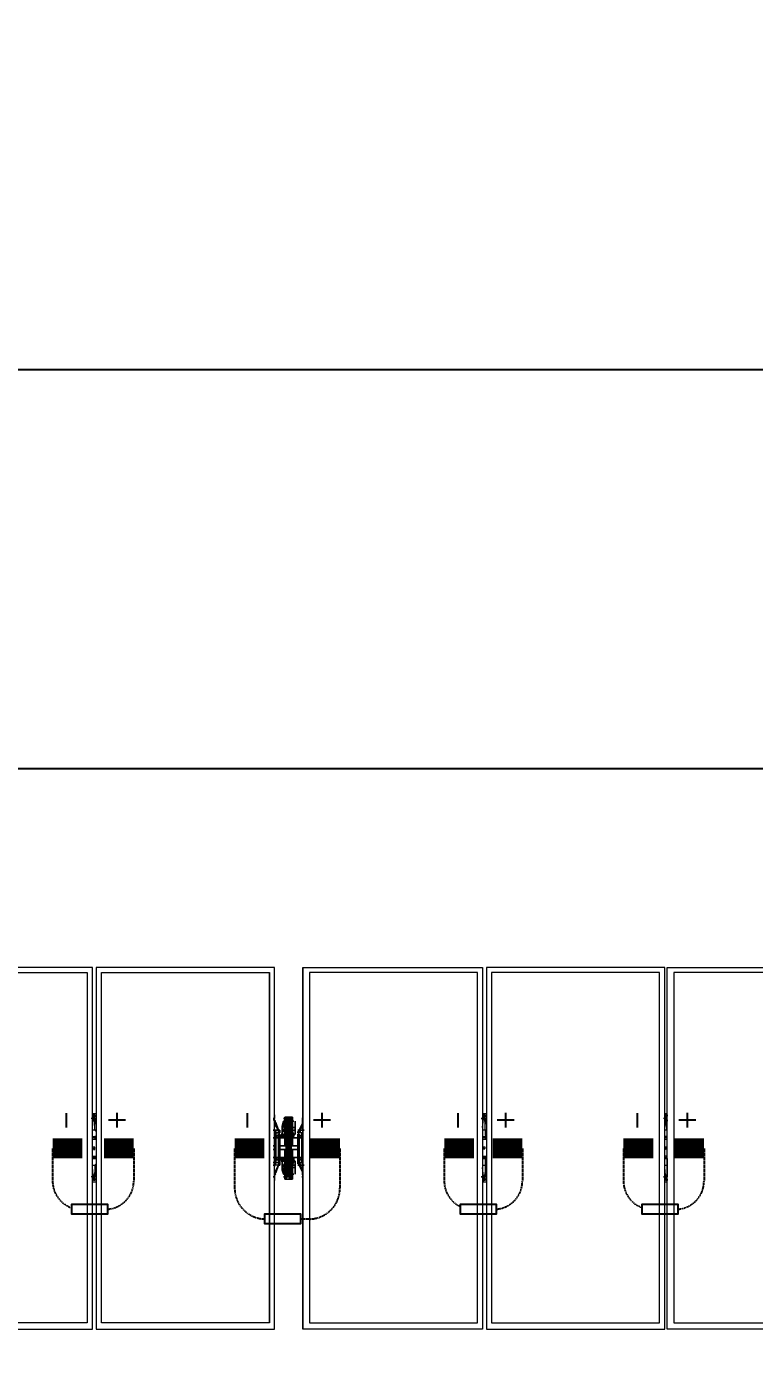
# Model space of a CAD drawing. Header units: feet. Extents: x -327 to 55127, y -2634 to 4121.
# Drawn here: x 1829.6 to 2011.9, y 2532 to 2864 of the extents above; entities that cross this region are included whole.
import ezdxf
from ezdxf.enums import TextEntityAlignment as Align

# ---------------------------------------------------------------- set-up
doc = ezdxf.new("R2018")
doc.units = ezdxf.units.FT
doc.header["$MEASUREMENT"] = 0
doc.linetypes.add('HIDDEN', pattern=[0.375, 0.25, -0.125])
for name, color, linetype in [('E-HARN-COMP', 8, 'Continuous'), ('E-TRNK-CABL-NEG', 6, 'HIDDEN'), ('E-TRUNK-CABLE-POS', 6, 'HIDDEN'), ('G-ANNO-TEXT', 1, 'Continuous'), ('Polarity-Text', 7, 'Continuous')]:
    doc.layers.add(name, color=color, linetype=linetype)
doc.styles.add('NEI-A', font='arial.ttf')
doc.styles.get("Standard").update_dxf_attribs({"font": 'arial.ttf'})

# ---------------------------------------------------------------- blocks, each defined once
blk = doc.blocks.new('A$Cc93f9aa1')
at = {"lineweight": 5}
for points in [[(3.6032, 0.4666), (3.6032, 0), (3.3715, 0), (3.3715, 0.4666)], [(3.8365, 0.4666), (3.6065, 0.4666), (3.6065, 0), (3.8365, 0)], [(4.0732, 0), (3.8415, 0), (3.8415, 0.4666), (4.0732, 0.4666)], [(4.1098, 0), (4.3398, 0), (4.3398, 0.4666), (4.1098, 0.4666)], [(4.5748, 0.4666), (4.3448, 0.4666), (4.3448, 0), (4.5748, 0)], [(3.5949, 0.4583), (3.3799, 0.4583), (3.3799, 0.0067), (3.5949, 0.0067)], [(3.8298, 0.0067), (3.8298, 0.4583), (3.6132, 0.4583), (3.6132, 0.0067)], [(4.0648, 0.0067), (4.0648, 0.4583), (3.8482, 0.4583), (3.8482, 0.0067)], [(4.1165, 0.4583), (4.3332, 0.4583), (4.3332, 0.0067), (4.1165, 0.0067)], [(4.3515, 0.4583), (4.5681, 0.4583), (4.5681, 0.0067), (4.3515, 0.0067)], [(4.0732, 0.2667), (4.0732, 0.27), (4.0732, 0.275), (4.0732, 0.27)], [(4.1098, 0.27), (4.1098, 0.2683), (4.1082, 0.2667), (4.1098, 0.2683), (4.1098, 0.27), (4.1098, 0.275)], [(4.0748, 0.2517), (4.0748, 0.25), (4.0732, 0.25), (4.0732, 0.2517), (4.0748, 0.2517), (4.0732, 0.2533), (4.0732, 0.255), (4.0765, 0.255), (4.0782, 0.255), (4.0732, 0.265), (4.0782, 0.255), (4.0765, 0.255), (4.0765, 0.2533), (4.0782, 0.2533), (4.0782, 0.2517)], [(4.0832, 0.2667), (4.0832, 0.2583), (4.0832, 0.2567), (4.0832, 0.255), (4.0865, 0.255), (4.0832, 0.255), (4.0832, 0.2567), (4.0832, 0.2583), (4.0865, 0.2583), (4.0865, 0.2667), (4.0865, 0.2583), (4.0865, 0.255), (4.0848, 0.25), (4.0832, 0.25), (4.0832, 0.2567), (4.0832, 0.25), (4.0848, 0.25), (4.0865, 0.255), (4.0865, 0.2583), (4.0832, 0.2583)], [(4.0832, 0.2667), (4.0832, 0.25)], [(4.0832, 0.2517), (4.0832, 0.25), (4.0832, 0.26), (4.0832, 0.25)], [(4.0865, 0.2667), (4.0848, 0.2667)], [(4.0948, 0.2683), (4.0965, 0.2683), (4.0948, 0.2683), (4.0932, 0.2683), (4.0932, 0.27), (4.0948, 0.27), (4.0965, 0.27), (4.0948, 0.27), (4.0948, 0.2683), (4.0932, 0.2683), (4.0915, 0.2683), (4.0898, 0.2683), (4.0898, 0.27), (4.0882, 0.27), (4.0865, 0.27), (4.0882, 0.27), (4.0898, 0.27), (4.0898, 0.2683), (4.0915, 0.2683), (4.0915, 0.2667), (4.0915, 0.2467), (4.0898, 0.2467), (4.0898, 0.2183), (4.0882, 0.2183), (4.0882, 0.2467), (4.0882, 0.2183), (4.0898, 0.2183), (4.0898, 0.2467), (4.0915, 0.2467), (4.0915, 0.2667), (4.0898, 0.2667), (4.0915, 0.2667), (4.0915, 0.2683), (4.0898, 0.2683), (4.0882, 0.2683), (4.0882, 0.27), (4.0865, 0.27), (4.0865, 0.2733), (4.0865, 0.2717), (4.0882, 0.27), (4.0865, 0.27), (4.0882, 0.27), (4.0898, 0.27), (4.0915, 0.27), (4.0898, 0.27), (4.0882, 0.27), (4.0865, 0.2717), (4.0882, 0.2717), (4.0865, 0.2717), (4.0882, 0.2717), (4.0898, 0.2717), (4.0915, 0.2717), (4.0898, 0.2717), (4.0882, 0.2717), (4.0865, 0.2717), (4.0865, 0.2733), (4.0865, 0.27), (4.0882, 0.27), (4.0882, 0.2683), (4.0898, 0.2683), (4.0915, 0.2683), (4.0932, 0.2683), (4.0948, 0.2683), (4.0948, 0.27), (4.0932, 0.27), (4.0948, 0.2717), (4.0965, 0.2717), (4.0948, 0.2717), (4.0948, 0.2733), (4.0965, 0.2733), (4.0948, 0.2733), (4.0948, 0.2717), (4.0932, 0.27), (4.0948, 0.27), (4.0932, 0.27), (4.0915, 0.27), (4.0898, 0.27), (4.0915, 0.27), (4.0932, 0.27), (4.0948, 0.27), (4.0965, 0.27), (4.0965, 0.2733), (4.0948, 0.2733), (4.0898, 0.2733), (4.0865, 0.2733), (4.0882, 0.2733), (4.0865, 0.2733), (4.0898, 0.2733), (4.0948, 0.2733), (4.0965, 0.2733), (4.0965, 0.27), (4.0982, 0.27), (4.0965, 0.27), (4.0948, 0.27), (4.0932, 0.27), (4.0948, 0.27), (4.0965, 0.27), (4.0965, 0.2617), (4.0948, 0.2617), (4.0965, 0.2617), (4.0965, 0.2383), (4.0948, 0.2383), (4.0965, 0.2383), (4.0965, 0.2367), (4.0948, 0.235), (4.0965, 0.235), (4.0948, 0.235), (4.1032, 0.235), (4.1048, 0.235), (4.1032, 0.235), (4.1032, 0.23), (4.1032, 0.235), (4.0948, 0.235), (4.0965, 0.235), (4.0948, 0.235), (4.0965, 0.2367), (4.0965, 0.2383), (4.0965, 0.2617), (4.0965, 0.27), (4.0948, 0.27), (4.0965, 0.27), (4.0948, 0.27), (4.0932, 0.27), (4.0932, 0.2683)], [(4.0865, 0.2383), (4.0882, 0.2383), (4.0865, 0.2383), (4.0865, 0.2617), (4.0865, 0.27), (4.0865, 0.2617)], [(4.0898, 0.2683), (4.0898, 0.2467), (4.0882, 0.2467), (4.0882, 0.2683)], [(4.0898, 0.2683), (4.0898, 0.2467), (4.0882, 0.2467), (4.0882, 0.2683)], [(4.0898, 0.2617), (4.0882, 0.2617)], [(4.0898, 0.2617), (4.0882, 0.2617)], [(4.0932, 0.2183), (4.0932, 0.2467), (4.0948, 0.2467), (4.0948, 0.2683), (4.0932, 0.2683), (4.0932, 0.2467), (4.0915, 0.2467), (4.0915, 0.2183), (4.0932, 0.2183), (4.0932, 0.1967), (4.0915, 0.1967), (4.0898, 0.1967), (4.0915, 0.1967), (4.0932, 0.1967), (4.0948, 0.1967), (4.0932, 0.1967), (4.0948, 0.1967), (4.0932, 0.1967), (4.0932, 0.2183), (4.0915, 0.2183), (4.0915, 0.2467), (4.0932, 0.2467), (4.0932, 0.2683), (4.0948, 0.2683), (4.0948, 0.2467), (4.0932, 0.2467), (4.0932, 0.2183), (4.0948, 0.2183), (4.0948, 0.2467), (4.0948, 0.2183)], [(4.0948, 0.2667), (4.0932, 0.2667)], [(4.0965, 0.2717), (4.0948, 0.2717)], [(4.0965, 0.2617), (4.0948, 0.2617)], [(4.0965, 0.255), (4.0965, 0.2583), (4.0982, 0.2583), (4.0982, 0.2667), (4.0965, 0.2667), (4.0982, 0.2667), (4.0982, 0.2583), (4.0965, 0.2583), (4.0965, 0.2667), (4.0965, 0.2583), (4.0965, 0.255), (4.0982, 0.255), (4.0982, 0.2567), (4.0998, 0.2517), (4.0982, 0.2567), (4.0982, 0.255)], [(4.0998, 0.25), (4.0998, 0.2617), (4.0982, 0.2667), (4.0998, 0.2617), (4.0998, 0.25), (4.0998, 0.2517)], [(4.0998, 0.25), (4.0998, 0.26), (4.0998, 0.25), (4.0982, 0.2483), (4.0998, 0.25), (4.1015, 0.25)], [(4.0998, 0.2567), (4.0998, 0.2583)], [(4.1048, 0.2533), (4.1048, 0.255), (4.1082, 0.265), (4.1048, 0.255), (4.1098, 0.255), (4.1082, 0.2533), (4.1082, 0.2517), (4.1048, 0.2517), (4.1048, 0.2533), (4.1048, 0.255), (4.1098, 0.255), (4.1082, 0.2533), (4.1082, 0.2517), (4.1048, 0.2517)], [(4.0732, 0.2517), (4.0732, 0.25), (4.0748, 0.25), (4.0748, 0.2517), (4.0782, 0.2517), (4.0782, 0.2533), (4.0765, 0.2533), (4.0765, 0.255), (4.0732, 0.255), (4.0732, 0.2533), (4.0748, 0.2517)], [(4.0748, 0.215), (4.0748, 0.2133), (4.0748, 0.215), (4.0732, 0.215), (4.0732, 0.25), (4.0732, 0.215)], [(4.0748, 0.245), (4.0732, 0.245), (4.0748, 0.245), (4.0765, 0.245), (4.0782, 0.2467), (4.0782, 0.2483), (4.0765, 0.2483), (4.0748, 0.2483), (4.0748, 0.2467)], [(4.0765, 0.2483), (4.0748, 0.2467), (4.0765, 0.245), (4.0782, 0.2467)], [(4.0748, 0.2467), (4.0748, 0.2483), (4.0765, 0.2483), (4.0782, 0.2483), (4.0782, 0.2467), (4.0765, 0.245), (4.0748, 0.245)], [(4.0765, 0.2483), (4.0748, 0.2467), (4.0765, 0.245), (4.0782, 0.2467)], [(4.0765, 0.245), (4.0748, 0.245), (4.0748, 0.2467), (4.0748, 0.2483), (4.0765, 0.2483), (4.0782, 0.2483), (4.0782, 0.2467), (4.0782, 0.245), (4.0765, 0.245), (4.0782, 0.245), (4.0782, 0.2467), (4.0765, 0.2467), (4.0782, 0.2467), (4.0765, 0.2467), (4.0782, 0.2467), (4.0765, 0.2467), (4.0782, 0.2467), (4.0765, 0.2467), (4.0782, 0.2467), (4.0765, 0.2467), (4.0782, 0.2467), (4.0765, 0.2467), (4.0782, 0.2467), (4.0765, 0.2467), (4.0782, 0.2467), (4.0765, 0.2467), (4.0782, 0.2467), (4.0782, 0.2483), (4.0765, 0.2483), (4.0748, 0.2483), (4.0748, 0.2467), (4.0748, 0.245)], [(4.0782, 0.2517), (4.0798, 0.2517), (4.0798, 0.2533), (4.0782, 0.2533), (4.0782, 0.255), (4.0798, 0.255), (4.0782, 0.255), (4.0782, 0.2533), (4.0765, 0.2533), (4.0782, 0.2533), (4.0782, 0.255), (4.0782, 0.2533), (4.0798, 0.2533), (4.0798, 0.2517), (4.0782, 0.2517), (4.0798, 0.2517), (4.0798, 0.215), (4.0782, 0.215), (4.0798, 0.215), (4.0798, 0.2517)], [(4.0782, 0.2467), (4.0765, 0.2467)], [(4.0798, 0.245), (4.0865, 0.245)], [(4.0848, 0.25), (4.0832, 0.25), (4.0848, 0.2483), (4.0832, 0.25), (4.0848, 0.2483)], [(4.0848, 0.2483), (4.0848, 0.2467), (4.0865, 0.2467), (4.0848, 0.2467), (4.0848, 0.2483), (4.0865, 0.2483), (4.0848, 0.2483), (4.0865, 0.2483)], [(4.0965, 0.255), (4.0965, 0.25), (4.0965, 0.2483), (4.0982, 0.25), (4.0965, 0.2483), (4.0965, 0.25), (4.0982, 0.25), (4.0998, 0.2517), (4.0982, 0.25), (4.0965, 0.25)], [(4.0998, 0.25), (4.0982, 0.2483), (4.0965, 0.2483), (4.1032, 0.2483), (4.0965, 0.2483), (4.0982, 0.2483), (4.0998, 0.2483), (4.0982, 0.2483)], [(4.0965, 0.2483), (4.0982, 0.2483)], [(4.1032, 0.2467), (4.0982, 0.2467), (4.0965, 0.245), (4.1032, 0.245), (4.0965, 0.245), (4.0982, 0.2467)], [(4.1048, 0.255), (4.1032, 0.255), (4.1048, 0.255), (4.1048, 0.2533), (4.1048, 0.255), (4.1032, 0.255)], [(4.1048, 0.215), (4.1032, 0.215), (4.1032, 0.2517), (4.1048, 0.2517), (4.1032, 0.2517), (4.1032, 0.255), (4.1032, 0.2517), (4.1048, 0.2517), (4.1032, 0.2517), (4.1032, 0.215)], [(4.1065, 0.2483), (4.1048, 0.2467), (4.1065, 0.245), (4.1082, 0.2467)], [(4.1048, 0.2467), (4.1048, 0.2483), (4.1065, 0.2483), (4.1082, 0.2483), (4.1082, 0.2467), (4.1065, 0.245), (4.1048, 0.245), (4.1048, 0.2467), (4.1048, 0.2483), (4.1048, 0.2467), (4.1048, 0.245), (4.1065, 0.245), (4.1082, 0.2467), (4.1082, 0.2483), (4.1065, 0.2483), (4.1048, 0.2483)], [(4.1065, 0.2483), (4.1048, 0.2467), (4.1065, 0.245), (4.1082, 0.2467)], [(4.1115, 0.2517), (4.1098, 0.2517), (4.1098, 0.25), (4.1098, 0.2517), (4.1082, 0.2517), (4.1098, 0.2517)], [(4.1082, 0.25), (4.1082, 0.2517), (4.1082, 0.25), (4.1098, 0.25), (4.1098, 0.215), (4.1082, 0.215), (4.1098, 0.215), (4.1098, 0.25)], [(4.1115, 0.245), (4.1098, 0.245)], [(3.6049, 0.235), (3.6049, 0.2333), (3.6032, 0.2333), (3.6032, 0.2317), (3.6049, 0.2317), (3.6065, 0.2317), (3.6065, 0.2333)], [(3.8398, 0.235), (3.8382, 0.2333), (3.8382, 0.2317), (3.8415, 0.2317), (3.8415, 0.2333), (3.8398, 0.2333)], [(4.0748, 0.235), (4.0732, 0.235)], [(4.0748, 0.235), (4.0732, 0.235)], [(4.0748, 0.23), (4.0732, 0.23)], [(4.0748, 0.23), (4.0732, 0.23)], [(4.0798, 0.235), (4.0882, 0.235), (4.0865, 0.235), (4.0882, 0.235), (4.0798, 0.235), (4.0798, 0.23)], [(4.0882, 0.23), (4.0798, 0.23), (4.0882, 0.23), (4.0865, 0.23), (4.0882, 0.23), (4.0865, 0.23)], [(4.0865, 0.2383), (4.0865, 0.2367), (4.0865, 0.235), (4.0882, 0.235), (4.0865, 0.235), (4.0865, 0.2383), (4.0865, 0.2367), (4.0882, 0.2367), (4.0865, 0.2367), (4.0865, 0.235), (4.0882, 0.235), (4.0865, 0.235)], [(4.0865, 0.23), (4.0882, 0.23), (4.0865, 0.23), (4.0865, 0.2267), (4.0865, 0.23), (4.0865, 0.2267)], [(4.0865, 0.2267), (4.0865, 0.2033), (4.0865, 0.195), (4.0865, 0.2033), (4.0865, 0.2267), (4.0882, 0.2267)], [(4.0965, 0.2367), (4.0965, 0.235), (4.0982, 0.235), (4.0965, 0.235), (4.0965, 0.2367), (4.0948, 0.2367), (4.0965, 0.2367), (4.0965, 0.2383), (4.0965, 0.2367), (4.0948, 0.2367)], [(4.1048, 0.23), (4.1032, 0.23), (4.0948, 0.23), (4.0965, 0.23), (4.0948, 0.23), (4.0965, 0.23), (4.0965, 0.2267), (4.0965, 0.2283), (4.0948, 0.23), (4.1032, 0.23)], [(4.0965, 0.2267), (4.0965, 0.23), (4.0948, 0.23), (4.0965, 0.2283)], [(4.0965, 0.23), (4.0948, 0.23)], [(4.0965, 0.2267), (4.0948, 0.2267), (4.0965, 0.2267), (4.0965, 0.2033), (4.0948, 0.2033), (4.0965, 0.2033)], [(4.0982, 0.23), (4.0965, 0.23)], [(4.1115, 0.235), (4.1098, 0.235)], [(4.1115, 0.235), (4.1098, 0.235)], [(4.1115, 0.23), (4.1098, 0.23)], [(4.1115, 0.23), (4.1098, 0.23)], [(4.3432, 0.235), (4.3415, 0.235), (4.3415, 0.2317), (4.3448, 0.2317), (4.3448, 0.2333), (4.3432, 0.2333)], [(4.0748, 0.2167), (4.0765, 0.2167), (4.0782, 0.2183), (4.0782, 0.22), (4.0765, 0.22), (4.0748, 0.22), (4.0732, 0.22), (4.0748, 0.22), (4.0748, 0.2183), (4.0748, 0.22), (4.0748, 0.2183), (4.0748, 0.2167), (4.0765, 0.2167)], [(4.0732, 0.215), (4.0732, 0.2133)], [(4.0765, 0.2117), (4.0765, 0.21), (4.0782, 0.21), (4.0732, 0.2), (4.0782, 0.21), (4.0765, 0.21), (4.0732, 0.21), (4.0732, 0.2117), (4.0748, 0.2133), (4.0782, 0.2133), (4.0765, 0.2117), (4.0765, 0.21), (4.0732, 0.21), (4.0732, 0.2117), (4.0748, 0.2133), (4.0782, 0.2133)], [(4.0765, 0.22), (4.0748, 0.2183), (4.0765, 0.2167), (4.0782, 0.2183)], [(4.0765, 0.22), (4.0748, 0.2183), (4.0765, 0.2167), (4.0782, 0.2183)], [(4.0765, 0.22), (4.0748, 0.22), (4.0765, 0.22), (4.0782, 0.22), (4.0782, 0.2183), (4.0782, 0.2167), (4.0765, 0.2167), (4.0782, 0.2167), (4.0782, 0.2183), (4.0765, 0.2183), (4.0782, 0.2183), (4.0765, 0.2183), (4.0782, 0.2183), (4.0765, 0.2183), (4.0782, 0.2183), (4.0765, 0.2183), (4.0782, 0.2183), (4.0765, 0.2183), (4.0782, 0.2183), (4.0765, 0.2183), (4.0782, 0.2183), (4.0765, 0.2183), (4.0782, 0.2183), (4.0765, 0.2183), (4.0782, 0.2183), (4.0782, 0.22), (4.0765, 0.22), (4.0748, 0.22), (4.0748, 0.2183), (4.0748, 0.2167), (4.0748, 0.2183), (4.0748, 0.2167), (4.0765, 0.2167), (4.0782, 0.2183), (4.0782, 0.22)], [(4.0782, 0.2183), (4.0765, 0.2183)], [(4.0798, 0.21), (4.0782, 0.21), (4.0782, 0.2117), (4.0765, 0.2117), (4.0782, 0.2117), (4.0782, 0.21)], [(4.0782, 0.2133), (4.0798, 0.2133), (4.0798, 0.2117), (4.0782, 0.2117), (4.0782, 0.21), (4.0782, 0.2117), (4.0798, 0.2117), (4.0798, 0.2133)], [(4.0865, 0.22), (4.0798, 0.22)], [(4.0832, 0.2133), (4.0832, 0.2083), (4.0832, 0.2133), (4.0832, 0.215), (4.0848, 0.215), (4.0848, 0.2167), (4.0832, 0.215), (4.0832, 0.2133), (4.0832, 0.215), (4.0848, 0.215), (4.0865, 0.2117), (4.0848, 0.21), (4.0832, 0.21), (4.0832, 0.2083), (4.0832, 0.2067), (4.0832, 0.2083), (4.0832, 0.21), (4.0848, 0.21), (4.0865, 0.2117), (4.0848, 0.215), (4.0848, 0.2167), (4.0832, 0.215), (4.0848, 0.2167), (4.0832, 0.215), (4.0832, 0.205), (4.0832, 0.215)], [(4.0865, 0.2167), (4.0848, 0.2167), (4.0832, 0.215), (4.0832, 0.205), (4.0832, 0.215), (4.0848, 0.2167), (4.0865, 0.2167), (4.0848, 0.2167), (4.0865, 0.2167), (4.0848, 0.2167), (4.0865, 0.2167), (4.0848, 0.2167)], [(4.0832, 0.1983), (4.0832, 0.205), (4.0832, 0.1983), (4.0832, 0.2067), (4.0865, 0.2067), (4.0865, 0.1983), (4.0848, 0.1983), (4.0865, 0.1983), (4.0865, 0.2067), (4.0832, 0.2067)], [(4.0865, 0.2183), (4.0848, 0.2183), (4.0848, 0.2167), (4.0848, 0.2183)], [(4.0865, 0.21), (4.0865, 0.2067)], [(4.0932, 0.195), (4.0932, 0.1967), (4.0948, 0.1967), (4.0948, 0.2183), (4.0948, 0.1967), (4.0932, 0.1967), (4.0932, 0.195), (4.0948, 0.195)], [(4.0982, 0.2183), (4.1032, 0.2183), (4.0982, 0.2183), (4.0965, 0.22), (4.1032, 0.22), (4.0965, 0.22)], [(4.0965, 0.215), (4.0965, 0.2167), (4.1032, 0.2167), (4.0965, 0.2167)], [(4.0965, 0.2167), (4.0982, 0.215), (4.0965, 0.2167), (4.0982, 0.2167)], [(4.0998, 0.2167), (4.0982, 0.2167), (4.0998, 0.215), (4.0982, 0.2167), (4.0965, 0.2167), (4.0982, 0.2167)], [(4.0982, 0.1983), (4.0965, 0.1983), (4.0982, 0.1983), (4.0998, 0.205), (4.0998, 0.215), (4.0998, 0.2133), (4.0998, 0.215), (4.0998, 0.205)], [(4.0982, 0.2083), (4.0998, 0.2133), (4.0998, 0.215), (4.0965, 0.215), (4.0965, 0.2117), (4.0965, 0.21), (4.0982, 0.21)], [(4.0982, 0.2083), (4.0998, 0.2133), (4.0998, 0.215), (4.0965, 0.215), (4.0965, 0.2117), (4.0965, 0.21), (4.0982, 0.21)], [(4.0965, 0.2067), (4.0965, 0.21)], [(4.0982, 0.1983), (4.0965, 0.1983), (4.0965, 0.2067), (4.0982, 0.2067)], [(4.0982, 0.1983), (4.0965, 0.1983), (4.0965, 0.2067), (4.0982, 0.2067)], [(4.0982, 0.2167), (4.0998, 0.215)], [(4.0998, 0.215), (4.0998, 0.205), (4.0998, 0.215), (4.1015, 0.215)], [(4.0998, 0.2067), (4.0998, 0.2083)], [(4.1048, 0.2133), (4.1032, 0.2133), (4.1032, 0.21), (4.1048, 0.21), (4.1048, 0.2117), (4.1048, 0.2133), (4.1048, 0.2117), (4.1048, 0.21), (4.1032, 0.21), (4.1032, 0.2133), (4.1048, 0.2133), (4.1082, 0.2133), (4.1082, 0.215), (4.1082, 0.2133)], [(4.1032, 0.21), (4.1048, 0.21), (4.1048, 0.2117), (4.1048, 0.21)], [(4.1048, 0.22), (4.1048, 0.2183), (4.1048, 0.2167), (4.1065, 0.2167), (4.1082, 0.2183), (4.1082, 0.22), (4.1065, 0.22)], [(4.1065, 0.22), (4.1048, 0.2183), (4.1065, 0.2167), (4.1082, 0.2183)], [(4.1048, 0.22), (4.1048, 0.2183), (4.1048, 0.2167), (4.1048, 0.2183), (4.1048, 0.22), (4.1065, 0.22)], [(4.1065, 0.22), (4.1048, 0.2183), (4.1065, 0.2167), (4.1082, 0.2183)], [(4.1048, 0.21), (4.1098, 0.21), (4.1082, 0.2117), (4.1082, 0.2133), (4.1098, 0.2133), (4.1098, 0.215), (4.1098, 0.2133), (4.1082, 0.2133), (4.1082, 0.2117), (4.1098, 0.21), (4.1048, 0.21), (4.1082, 0.2)], [(4.1082, 0.22), (4.1082, 0.2183), (4.1082, 0.22), (4.1065, 0.22)], [(4.1082, 0.2183), (4.1065, 0.2183)], [(4.1082, 0.2183), (4.1065, 0.2183)], [(4.1115, 0.22), (4.1098, 0.22)], [(4.0732, 0.1967), (4.0732, 0.1983)], [(4.0732, 0.19), (4.0732, 0.195)], [(4.0882, 0.1983), (4.0865, 0.1983)], [(4.0932, 0.1933), (4.0882, 0.1933), (4.0865, 0.1933), (4.0882, 0.1933), (4.0865, 0.1933), (4.0865, 0.195), (4.0882, 0.195), (4.0882, 0.1967), (4.0882, 0.195), (4.0865, 0.195), (4.0865, 0.1933), (4.0882, 0.1933)], [(4.0898, 0.2033), (4.0882, 0.2033)], [(4.0898, 0.2033), (4.0882, 0.2033)], [(4.0915, 0.1983), (4.0915, 0.1967), (4.0898, 0.1967), (4.0915, 0.1967)], [(4.0948, 0.195), (4.0948, 0.1967), (4.0948, 0.195), (4.0965, 0.195), (4.0965, 0.1933), (4.0948, 0.1933), (4.0965, 0.1933), (4.0948, 0.1933), (4.0948, 0.195), (4.0965, 0.195), (4.0965, 0.2033), (4.0965, 0.195), (4.0982, 0.195), (4.0965, 0.195), (4.0965, 0.1933), (4.0948, 0.1933), (4.0932, 0.195), (4.0915, 0.195), (4.0932, 0.195), (4.0948, 0.195), (4.0932, 0.195)], [(4.0948, 0.1983), (4.0932, 0.1983)], [(4.0965, 0.195), (4.0948, 0.195), (4.0948, 0.1933), (4.0965, 0.1933), (4.0948, 0.1933), (4.0932, 0.195), (4.0948, 0.195), (4.0932, 0.195), (4.0948, 0.195), (4.0948, 0.1967)], [(4.0965, 0.2033), (4.0948, 0.2033)], [(4.1082, 0.1983), (4.1098, 0.1983), (4.1098, 0.1967), (4.1098, 0.1983)], [(4.1098, 0.19), (4.1098, 0.195)]]:
    blk.add_lwpolyline(points, close=True, dxfattribs=at)
for points in [[(4.0732, 0), (4.0732, 0.4666)], [(4.1098, 0.4666), (4.1098, 0)], [(4.0648, 0.0067), (4.0648, 0.4583)], [(4.1165, 0.4583), (4.1165, 0.0067)], [(3.6065, 0.2767), (3.6032, 0.2767)], [(3.6049, 0.27), (3.6049, 0.2733), (3.6049, 0.275), (3.6049, 0.2733), (3.6049, 0.2717), (3.6032, 0.2717), (3.6032, 0.2683)], [(3.8415, 0.2767), (3.8365, 0.2767)], [(3.8415, 0.275), (3.8398, 0.275), (3.8398, 0.2733), (3.8382, 0.2733), (3.8382, 0.27), (3.8382, 0.2683)], [(3.8398, 0.27), (3.8398, 0.2733), (3.8398, 0.275)], [(4.3448, 0.2767), (4.3398, 0.2767)], [(4.3432, 0.27), (4.3432, 0.2733), (4.3432, 0.275), (4.3432, 0.2733), (4.3415, 0.2733), (4.3415, 0.2717), (4.3415, 0.27), (4.3415, 0.2683)], [(3.6049, 0.255), (3.6032, 0.255), (3.6032, 0.2633), (3.6049, 0.2733)], [(3.8365, 0.255), (3.8382, 0.255), (3.8382, 0.2633), (3.8398, 0.2733)], [(4.0732, 0.2667), (4.0732, 0.2667)], [(4.0732, 0.2667), (4.0732, 0.2667)], [(4.0832, 0.26), (4.0832, 0.26)], [(4.0832, 0.26), (4.0832, 0.26)], [(4.0882, 0.27), (4.0898, 0.27), (4.0882, 0.27)], [(4.0882, 0.27), (4.0898, 0.27), (4.0882, 0.27)], [(4.0948, 0.27), (4.0948, 0.27)], [(4.0948, 0.27), (4.0948, 0.27)], [(4.0982, 0.26), (4.0982, 0.26)], [(4.0982, 0.26), (4.0982, 0.26)], [(4.1098, 0.2667), (4.1098, 0.2667)], [(4.1098, 0.2667), (4.1098, 0.2667)], [(4.3398, 0.255), (4.3415, 0.255), (4.3415, 0.2633), (4.3432, 0.2733)], [(3.6049, 0.2467), (3.6032, 0.2467), (3.6032, 0.255)], [(3.6065, 0.2467), (3.6032, 0.2467)], [(3.6065, 0.245), (3.6032, 0.245), (3.6049, 0.245)], [(3.6032, 0.245), (3.6032, 0.2433), (3.6065, 0.2433)], [(3.8398, 0.2467), (3.8382, 0.2467), (3.8365, 0.2467), (3.8382, 0.2483), (3.8382, 0.255)], [(3.8415, 0.2467), (3.8365, 0.2467)], [(3.8415, 0.245), (3.8382, 0.245), (3.8365, 0.245)], [(3.8415, 0.2433), (3.8382, 0.2433), (3.8365, 0.2433)], [(3.8382, 0.2433), (3.8382, 0.245)], [(4.0748, 0.2483), (4.0748, 0.2483)], [(4.0748, 0.2483), (4.0748, 0.2483)], [(4.0748, 0.2467), (4.0748, 0.2467)], [(4.0748, 0.2467), (4.0748, 0.2467)], [(4.0748, 0.245), (4.0748, 0.245)], [(4.0748, 0.245), (4.0748, 0.245)], [(4.0765, 0.2483), (4.0765, 0.2483)], [(4.0765, 0.2483), (4.0765, 0.2483)], [(4.0765, 0.245), (4.0782, 0.245)], [(4.0765, 0.245), (4.0765, 0.245)], [(4.0765, 0.245), (4.0782, 0.245)], [(4.0765, 0.245), (4.0765, 0.245)], [(4.0782, 0.2517), (4.0782, 0.2517)], [(4.0782, 0.2517), (4.0782, 0.2517)], [(4.0782, 0.2483), (4.0782, 0.2483)], [(4.0782, 0.2483), (4.0782, 0.2483)], [(4.0782, 0.2467), (4.0782, 0.2467)], [(4.0782, 0.2467), (4.0782, 0.2467)], [(4.0782, 0.245), (4.0782, 0.245)], [(4.0782, 0.245), (4.0782, 0.245)], [(4.0798, 0.2517), (4.0798, 0.2517)], [(4.0798, 0.2517), (4.0798, 0.2517)], [(4.0832, 0.25), (4.0848, 0.2483)], [(4.0832, 0.25), (4.0848, 0.2483)], [(4.0832, 0.25), (4.0848, 0.2483)], [(4.0832, 0.25), (4.0848, 0.25)], [(4.0848, 0.2483), (4.0848, 0.25)], [(4.0865, 0.2483), (4.0848, 0.2483)], [(4.0865, 0.2483), (4.0848, 0.2483)], [(4.0848, 0.2483), (4.0865, 0.2483)], [(4.0848, 0.2483), (4.0865, 0.2483)], [(4.1032, 0.2517), (4.1032, 0.2517)], [(4.1032, 0.2517), (4.1032, 0.2517)], [(4.1048, 0.2483), (4.1065, 0.2483), (4.1082, 0.2483), (4.1082, 0.2467), (4.1082, 0.245), (4.1065, 0.245), (4.1048, 0.245), (4.1048, 0.2467), (4.1048, 0.245)], [(4.1048, 0.2483), (4.1048, 0.2483)], [(4.1048, 0.245), (4.1065, 0.245), (4.1082, 0.245), (4.1082, 0.2467), (4.1065, 0.2467), (4.1082, 0.2467), (4.1065, 0.2467), (4.1082, 0.2467), (4.1065, 0.2467), (4.1082, 0.2467), (4.1065, 0.2467), (4.1082, 0.2467), (4.1065, 0.2467), (4.1082, 0.2467), (4.1065, 0.2467), (4.1082, 0.2467), (4.1065, 0.2467), (4.1082, 0.2467), (4.1065, 0.2467), (4.1082, 0.2467), (4.1065, 0.2467), (4.1082, 0.2467), (4.1098, 0.2467), (4.1082, 0.2467), (4.1082, 0.2483), (4.1065, 0.2483), (4.1048, 0.2483)], [(4.1048, 0.2483), (4.1048, 0.2483)], [(4.1048, 0.2467), (4.1048, 0.2467)], [(4.1048, 0.2467), (4.1048, 0.2467)], [(4.1048, 0.245), (4.1048, 0.245)], [(4.1048, 0.245), (4.1048, 0.245)], [(4.1065, 0.2483), (4.1065, 0.2483)], [(4.1065, 0.2483), (4.1065, 0.2483)], [(4.1065, 0.245), (4.1065, 0.245)], [(4.1065, 0.245), (4.1065, 0.245)], [(4.1082, 0.2483), (4.1082, 0.2483)], [(4.1082, 0.2483), (4.1082, 0.2483)], [(4.1082, 0.2467), (4.1082, 0.2467)], [(4.1082, 0.2467), (4.1082, 0.2467)], [(4.1082, 0.245), (4.1082, 0.245)], [(4.1082, 0.245), (4.1082, 0.245)], [(4.3448, 0.2467), (4.3415, 0.2467), (4.3398, 0.2467), (4.3398, 0.2533), (4.3415, 0.255)], [(4.3398, 0.2467), (4.3415, 0.2467)], [(4.3448, 0.245), (4.3415, 0.245), (4.3398, 0.245)], [(4.3448, 0.2433), (4.3415, 0.2433), (4.3398, 0.2433)], [(4.3415, 0.2433), (4.3415, 0.245)], [(4.0865, 0.23), (4.0882, 0.23)], [(4.0865, 0.23), (4.0882, 0.23)], [(4.0865, 0.23), (4.0882, 0.23)], [(4.0865, 0.23), (4.0882, 0.23)], [(4.0965, 0.23), (4.0982, 0.23)], [(4.0965, 0.23), (4.0982, 0.23)], [(3.6065, 0.2217), (3.6032, 0.2217), (3.6032, 0.22), (3.6065, 0.22)], [(3.6049, 0.2183), (3.6032, 0.2183), (3.6032, 0.21), (3.6049, 0.2), (3.6049, 0.1917), (3.6065, 0.1917)], [(3.6032, 0.2183), (3.6065, 0.2183)], [(3.8415, 0.2217), (3.8382, 0.2217), (3.8365, 0.2217)], [(3.8365, 0.22), (3.8382, 0.22), (3.8415, 0.22)], [(3.8382, 0.21), (3.8382, 0.2167), (3.8365, 0.2183), (3.8382, 0.2183), (3.8365, 0.2183)], [(3.8365, 0.21), (3.8382, 0.21), (3.8382, 0.2), (3.8398, 0.1933), (3.8398, 0.1917), (3.8415, 0.1917)], [(3.8382, 0.22), (3.8382, 0.2217)], [(3.8415, 0.2183), (3.8382, 0.2183)], [(4.0732, 0.2133), (4.0748, 0.2133), (4.0732, 0.2133)], [(4.0732, 0.2133), (4.0748, 0.2133), (4.0732, 0.2133)], [(4.0748, 0.22), (4.0748, 0.22)], [(4.0748, 0.22), (4.0748, 0.22)], [(4.0748, 0.2183), (4.0748, 0.2183)], [(4.0748, 0.2183), (4.0748, 0.2183)], [(4.0748, 0.2167), (4.0748, 0.2167)], [(4.0748, 0.2167), (4.0748, 0.2167)], [(4.0765, 0.22), (4.0765, 0.22)], [(4.0765, 0.22), (4.0765, 0.22)], [(4.0765, 0.2167), (4.0765, 0.2167)], [(4.0765, 0.2167), (4.0765, 0.2167)], [(4.0782, 0.22), (4.0782, 0.22)], [(4.0782, 0.22), (4.0782, 0.22)], [(4.0782, 0.2183), (4.0782, 0.2183)], [(4.0782, 0.2183), (4.0782, 0.2183)], [(4.0782, 0.2167), (4.0782, 0.2167)], [(4.0782, 0.2167), (4.0782, 0.2167)], [(4.0782, 0.215), (4.0782, 0.215)], [(4.0782, 0.215), (4.0782, 0.215)], [(4.0798, 0.215), (4.0798, 0.215)], [(4.0798, 0.215), (4.0798, 0.215)], [(4.0898, 0.2183), (4.0898, 0.1967), (4.0882, 0.1967), (4.0882, 0.2183)], [(4.0898, 0.2183), (4.0898, 0.1967), (4.0882, 0.1967), (4.0882, 0.2183)], [(4.0915, 0.2183), (4.0898, 0.2183)], [(4.0915, 0.2183), (4.0898, 0.2183)], [(4.0915, 0.1983), (4.0915, 0.2183)], [(4.0915, 0.1983), (4.0915, 0.2183)], [(4.1032, 0.215), (4.1032, 0.215)], [(4.1032, 0.215), (4.1032, 0.215)], [(4.1048, 0.2183), (4.1048, 0.22)], [(4.1065, 0.22), (4.1048, 0.22)], [(4.1048, 0.22), (4.1048, 0.22)], [(4.1048, 0.22), (4.1048, 0.22)], [(4.1048, 0.2167), (4.1048, 0.2183)], [(4.1048, 0.2183), (4.1048, 0.2183)], [(4.1048, 0.2183), (4.1048, 0.2183)], [(4.1048, 0.2167), (4.1065, 0.2167)], [(4.1048, 0.2167), (4.1048, 0.2167)], [(4.1048, 0.2167), (4.1065, 0.2167)], [(4.1048, 0.2167), (4.1065, 0.2167)], [(4.1048, 0.2167), (4.1048, 0.2167)], [(4.1048, 0.215), (4.1048, 0.215)], [(4.1048, 0.215), (4.1048, 0.215)], [(4.1082, 0.22), (4.1065, 0.22)], [(4.1065, 0.22), (4.1065, 0.22)], [(4.1065, 0.22), (4.1065, 0.22)], [(4.1065, 0.2183), (4.1082, 0.2183)], [(4.1065, 0.2183), (4.1082, 0.2183)], [(4.1065, 0.2183), (4.1082, 0.2183)], [(4.1065, 0.2183), (4.1082, 0.2183)], [(4.1065, 0.2183), (4.1082, 0.2183)], [(4.1065, 0.2183), (4.1082, 0.2183)], [(4.1065, 0.2183), (4.1082, 0.2183)], [(4.1065, 0.2183), (4.1082, 0.2183)], [(4.1065, 0.2183), (4.1082, 0.2183)], [(4.1065, 0.2183), (4.1082, 0.2183)], [(4.1065, 0.2183), (4.1082, 0.2183)], [(4.1065, 0.2183), (4.1082, 0.2183)], [(4.1065, 0.2183), (4.1082, 0.2183)], [(4.1065, 0.2167), (4.1082, 0.2183)], [(4.1065, 0.2183), (4.1082, 0.2183)], [(4.1065, 0.2167), (4.1082, 0.2167)], [(4.1065, 0.2167), (4.1065, 0.2167)], [(4.1065, 0.2167), (4.1082, 0.2167)], [(4.1065, 0.2167), (4.1065, 0.2167)], [(4.1082, 0.22), (4.1082, 0.22)], [(4.1082, 0.2183), (4.1082, 0.22)], [(4.1082, 0.22), (4.1082, 0.22)], [(4.1082, 0.2183), (4.1082, 0.2183)], [(4.1082, 0.2167), (4.1082, 0.2183)], [(4.1082, 0.2183), (4.1082, 0.2183)], [(4.1082, 0.2167), (4.1082, 0.2183)], [(4.1082, 0.2167), (4.1082, 0.2167)], [(4.1082, 0.2167), (4.1082, 0.2167)], [(4.3448, 0.2217), (4.3415, 0.2217), (4.3398, 0.2217)], [(4.3398, 0.22), (4.3415, 0.22), (4.3448, 0.22)], [(4.3415, 0.21), (4.3398, 0.2117), (4.3398, 0.2183), (4.3415, 0.2183), (4.3398, 0.2183)], [(4.3398, 0.21), (4.3415, 0.21), (4.3415, 0.2), (4.3432, 0.1933), (4.3432, 0.1917), (4.3448, 0.1917)], [(4.3415, 0.22), (4.3415, 0.2217)], [(4.3448, 0.2183), (4.3415, 0.2183)], [(3.6032, 0.1967), (3.6032, 0.1933), (3.6049, 0.1933), (3.6049, 0.19), (3.6049, 0.1917), (3.6049, 0.195)], [(3.6065, 0.1883), (3.6032, 0.1883)], [(3.6049, 0.19), (3.6065, 0.19)], [(3.8415, 0.1883), (3.8365, 0.1883)], [(3.8382, 0.1967), (3.8382, 0.195), (3.8382, 0.1917), (3.8398, 0.1917), (3.8398, 0.19), (3.8415, 0.19)], [(3.8398, 0.195), (3.8398, 0.1917), (3.8398, 0.19)], [(4.0732, 0.1983), (4.0732, 0.1983)], [(4.0732, 0.1983), (4.0732, 0.1983)], [(4.0732, 0.195), (4.0732, 0.195)], [(4.0732, 0.195), (4.0732, 0.195)], [(4.0832, 0.205), (4.0832, 0.205)], [(4.0832, 0.205), (4.0832, 0.205)], [(4.0848, 0.1983), (4.0848, 0.1983)], [(4.0848, 0.1983), (4.0848, 0.1983)], [(4.0865, 0.195), (4.0882, 0.1967)], [(4.0865, 0.195), (4.0882, 0.1967)], [(4.0865, 0.1933), (4.0882, 0.195)], [(4.0865, 0.195), (4.0882, 0.195)], [(4.0865, 0.1933), (4.0882, 0.195)], [(4.0865, 0.195), (4.0882, 0.195)], [(4.0865, 0.1933), (4.0882, 0.1933)], [(4.0865, 0.1933), (4.0882, 0.1933)], [(4.0865, 0.1933), (4.0882, 0.1933)], [(4.0865, 0.1933), (4.0882, 0.1933)], [(4.0882, 0.195), (4.0882, 0.1967)], [(4.0882, 0.195), (4.0882, 0.1967)], [(4.0882, 0.195), (4.0898, 0.195)], [(4.0882, 0.195), (4.0898, 0.195)], [(4.0882, 0.195), (4.0898, 0.195)], [(4.0882, 0.195), (4.0898, 0.195)], [(4.0882, 0.195), (4.0882, 0.195)], [(4.0882, 0.1933), (4.0882, 0.195)], [(4.0882, 0.195), (4.0898, 0.195)], [(4.0882, 0.195), (4.0898, 0.195)], [(4.0882, 0.195), (4.0898, 0.195)], [(4.0882, 0.195), (4.0898, 0.195)], [(4.0882, 0.195), (4.0882, 0.195)], [(4.0882, 0.1933), (4.0882, 0.195)], [(4.0898, 0.1983), (4.0915, 0.1983)], [(4.0898, 0.1983), (4.0915, 0.1983)], [(4.0898, 0.1967), (4.0898, 0.195)], [(4.0898, 0.1967), (4.0898, 0.195)], [(4.0898, 0.195), (4.0915, 0.195)], [(4.0898, 0.195), (4.0915, 0.195)], [(4.0898, 0.195), (4.0915, 0.195)], [(4.0898, 0.195), (4.0915, 0.195)], [(4.0948, 0.1933), (4.0932, 0.1933)], [(4.0932, 0.1933), (4.0948, 0.1933)], [(4.0948, 0.1933), (4.0932, 0.1933)], [(4.0932, 0.1933), (4.0948, 0.1933)], [(4.0948, 0.1967), (4.0948, 0.195), (4.0965, 0.195)], [(4.0965, 0.195), (4.0948, 0.1967)], [(4.0982, 0.205), (4.0982, 0.205)], [(4.0982, 0.205), (4.0982, 0.205)], [(4.0982, 0.1983), (4.0982, 0.1983)], [(4.0982, 0.1983), (4.0982, 0.1983)], [(4.1098, 0.1983), (4.1098, 0.1983)], [(4.1098, 0.1983), (4.1098, 0.1983)], [(4.1098, 0.195), (4.1098, 0.195)], [(4.1098, 0.195), (4.1098, 0.195)], [(4.3448, 0.1883), (4.3398, 0.1883)], [(4.3415, 0.1967), (4.3415, 0.195), (4.3415, 0.1917), (4.3432, 0.1917), (4.3432, 0.19), (4.3448, 0.19)], [(4.3432, 0.195), (4.3432, 0.1917), (4.3432, 0.19)]]:
    blk.add_lwpolyline(points, dxfattribs=at)
at = {"color": 8, "lineweight": 5, "true_color": 0x808080}
for points in [[(3.6065, 0.2767), (3.6032, 0.2767)], [(3.6032, 0.2733), (3.6032, 0.275), (3.6049, 0.275)], [(3.8415, 0.2767), (3.8365, 0.2767)], [(3.8365, 0.2733), (3.8382, 0.2733), (3.8382, 0.275), (3.8398, 0.275)], [(4.3448, 0.2767), (4.3398, 0.2767)], [(4.3398, 0.2733), (4.3415, 0.2733), (4.3415, 0.275), (4.3432, 0.275)], [(3.6032, 0.2617), (3.6032, 0.27), (3.6049, 0.27)], [(3.6032, 0.2667), (3.6032, 0.2683), (3.6049, 0.2683)], [(3.6049, 0.2733), (3.6049, 0.2733)], [(3.6049, 0.2733), (3.6065, 0.2583)], [(3.6065, 0.2683), (3.6065, 0.27)], [(3.8365, 0.27), (3.8382, 0.27), (3.8382, 0.2683), (3.8365, 0.2617)], [(3.8365, 0.2667), (3.8382, 0.2667), (3.8382, 0.2683), (3.8365, 0.2683)], [(3.8398, 0.2733), (3.8398, 0.2733)], [(3.8398, 0.2733), (3.8415, 0.2583)], [(3.8415, 0.2683), (3.8415, 0.27)], [(4.0882, 0.2717), (4.0882, 0.2717)], [(4.0882, 0.2717), (4.0882, 0.2717)], [(4.0882, 0.27), (4.0898, 0.27)], [(4.0882, 0.27), (4.0898, 0.27)], [(4.0948, 0.2717), (4.0948, 0.2717)], [(4.0948, 0.2717), (4.0948, 0.2717)], [(4.3398, 0.27), (4.3415, 0.27), (4.3415, 0.2683), (4.3398, 0.2617)], [(4.3398, 0.2683), (4.3415, 0.2683), (4.3398, 0.2667)], [(4.3432, 0.2733), (4.3432, 0.2733)], [(4.3432, 0.2733), (4.3448, 0.2583)], [(4.3448, 0.2683), (4.3448, 0.27), (4.3465, 0.27)], [(3.6065, 0.255), (3.6032, 0.255)], [(3.8415, 0.255), (3.8382, 0.255)], [(4.3448, 0.255), (4.3415, 0.255)], [(3.6032, 0.21), (3.6065, 0.21)], [(3.6065, 0.2067), (3.6049, 0.1917)], [(3.8382, 0.21), (3.8415, 0.21)], [(3.8415, 0.2067), (3.8398, 0.1917)], [(4.3415, 0.21), (4.3448, 0.21)], [(4.3448, 0.2067), (4.3432, 0.1917)], [(3.6032, 0.2033), (3.6032, 0.195), (3.6049, 0.195)], [(3.6032, 0.1967), (3.6032, 0.1983)], [(3.6049, 0.19), (3.6032, 0.19), (3.6032, 0.1917)], [(3.6065, 0.1883), (3.6032, 0.1883)], [(3.6049, 0.1917), (3.6049, 0.1917)], [(3.6065, 0.1967), (3.6065, 0.195), (3.6082, 0.195)], [(3.8365, 0.195), (3.8382, 0.195), (3.8382, 0.1967), (3.8365, 0.2033)], [(3.8365, 0.1967), (3.8382, 0.1967), (3.8382, 0.1983), (3.8365, 0.1983)], [(3.8398, 0.19), (3.8382, 0.19), (3.8382, 0.1917), (3.8365, 0.1917)], [(3.8415, 0.1883), (3.8365, 0.1883)], [(3.8398, 0.1917), (3.8398, 0.1917)], [(3.8415, 0.1967), (3.8415, 0.195), (3.8432, 0.195)], [(4.0882, 0.1933), (4.0882, 0.1933)], [(4.0882, 0.1933), (4.0882, 0.1933)], [(4.0948, 0.1933), (4.0948, 0.1933)], [(4.0948, 0.1933), (4.0948, 0.1933)], [(4.3398, 0.195), (4.3415, 0.195), (4.3415, 0.1967), (4.3398, 0.2033)], [(4.3398, 0.1967), (4.3415, 0.1967), (4.3398, 0.1983)], [(4.3432, 0.19), (4.3415, 0.19), (4.3415, 0.1917), (4.3398, 0.1917)], [(4.3448, 0.1883), (4.3398, 0.1883)], [(4.3432, 0.1917), (4.3432, 0.1917)], [(4.3448, 0.1967), (4.3448, 0.195), (4.3465, 0.195)]]:
    blk.add_lwpolyline(points, dxfattribs=at)
for points in [[(3.6082, 0.27), (3.6065, 0.27)], [(3.8432, 0.27), (3.8415, 0.27)], [(4.0748, 0.27), (4.0732, 0.27)], [(4.0748, 0.2667), (4.0732, 0.2667)], [(4.0732, 0.265), (4.0765, 0.255), (4.0732, 0.265), (4.0748, 0.265)], [(4.0865, 0.27), (4.0865, 0.2617)], [(4.0882, 0.235), (4.0882, 0.2383), (4.0882, 0.2617), (4.0882, 0.2383), (4.0882, 0.235), (4.0865, 0.235)], [(4.0882, 0.2583), (4.0865, 0.2583)], [(4.0882, 0.2717), (4.0882, 0.2733)], [(4.0898, 0.27), (4.0882, 0.27)], [(4.0898, 0.27), (4.0882, 0.27), (4.0898, 0.27), (4.0915, 0.27)], [(4.0965, 0.2617), (4.0965, 0.27), (4.0948, 0.27), (4.0965, 0.27), (4.0948, 0.27), (4.0932, 0.27), (4.0915, 0.27), (4.0898, 0.27), (4.0915, 0.27), (4.0932, 0.27), (4.0948, 0.27), (4.0965, 0.27), (4.0948, 0.27), (4.0965, 0.27)], [(4.0948, 0.2733), (4.0948, 0.2717)], [(4.0965, 0.235), (4.0948, 0.235), (4.0948, 0.2383), (4.0948, 0.2617), (4.0948, 0.2383), (4.0948, 0.235)], [(4.0982, 0.2583), (4.0965, 0.2583)], [(4.1048, 0.255), (4.1098, 0.265), (4.1082, 0.265), (4.1098, 0.265)], [(4.1098, 0.2667), (4.1082, 0.2667)], [(4.1115, 0.27), (4.1098, 0.27)], [(4.0732, 0.255), (4.0715, 0.255), (4.0732, 0.255), (4.0732, 0.2567)], [(4.0748, 0.2483), (4.0748, 0.25)], [(4.0748, 0.22), (4.0748, 0.245)], [(4.0782, 0.2517), (4.0782, 0.2483)], [(4.0782, 0.245), (4.0782, 0.22)], [(4.0865, 0.25), (4.0848, 0.25)], [(4.0882, 0.255), (4.0865, 0.255)], [(4.0982, 0.255), (4.0965, 0.255)], [(4.0982, 0.25), (4.0965, 0.25)], [(4.1048, 0.2483), (4.1048, 0.2517)], [(4.1048, 0.22), (4.1048, 0.245)], [(4.1082, 0.25), (4.1082, 0.2483)], [(4.1082, 0.245), (4.1082, 0.22)], [(4.1115, 0.255), (4.1098, 0.255), (4.1098, 0.2567), (4.1098, 0.255)], [(4.0882, 0.23), (4.0882, 0.2267), (4.0882, 0.2033), (4.0882, 0.2267), (4.0882, 0.23), (4.0865, 0.23)], [(4.0898, 0.2367), (4.0882, 0.2367)], [(4.0898, 0.2367), (4.0882, 0.2367)], [(4.0898, 0.2283), (4.0882, 0.2283)], [(4.0898, 0.2283), (4.0882, 0.2283)], [(4.0965, 0.2367), (4.0948, 0.2367)], [(4.0965, 0.2367), (4.0948, 0.2367)], [(4.0965, 0.23), (4.0948, 0.23), (4.0948, 0.2033), (4.0948, 0.23)], [(4.0965, 0.2283), (4.0948, 0.2283)], [(4.0965, 0.2283), (4.0948, 0.2283)], [(4.0715, 0.21), (4.0732, 0.21), (4.0732, 0.2117), (4.0732, 0.21)], [(4.0765, 0.21), (4.0732, 0.2017)], [(4.0748, 0.215), (4.0748, 0.2167)], [(4.0782, 0.2167), (4.0782, 0.215)], [(4.0848, 0.215), (4.0865, 0.215)], [(4.0882, 0.2117), (4.0865, 0.2117)], [(4.0882, 0.2067), (4.0865, 0.2067)], [(4.0982, 0.215), (4.0965, 0.215)], [(4.0982, 0.2117), (4.0965, 0.2117)], [(4.0982, 0.2067), (4.0965, 0.2067)], [(4.1048, 0.215), (4.1048, 0.2167)], [(4.1098, 0.2017), (4.1048, 0.21)], [(4.1082, 0.2167), (4.1082, 0.215)], [(4.1098, 0.21), (4.1098, 0.2117), (4.1098, 0.21), (4.1115, 0.21)], [(4.0748, 0.2), (4.0732, 0.2)], [(4.0748, 0.1983), (4.0732, 0.1983)], [(4.0748, 0.1967), (4.0732, 0.1967)], [(4.0748, 0.195), (4.0732, 0.195)], [(4.0865, 0.2033), (4.0865, 0.195)], [(4.0898, 0.195), (4.0882, 0.195), (4.0898, 0.195), (4.0882, 0.195), (4.0898, 0.195), (4.0915, 0.195)], [(4.0898, 0.195), (4.0882, 0.195)], [(4.0898, 0.1933), (4.0882, 0.1933)], [(4.0915, 0.1967), (4.0898, 0.1967), (4.0915, 0.1967), (4.0932, 0.1967)], [(4.0965, 0.195), (4.0948, 0.195), (4.0965, 0.195), (4.0948, 0.195), (4.0932, 0.195), (4.0948, 0.195), (4.0965, 0.195), (4.0948, 0.195), (4.0965, 0.195), (4.0965, 0.2033)], [(4.0965, 0.1933), (4.0948, 0.1933)], [(4.1098, 0.2), (4.1082, 0.2)], [(4.1098, 0.1983), (4.1082, 0.1983)], [(4.1115, 0.1967), (4.1098, 0.1967)], [(4.1115, 0.195), (4.1098, 0.195)]]:
    blk.add_lwpolyline(points, close=True, dxfattribs=at)
blk = doc.blocks.new('DETAIL_TITLE')
at = {"style": 'NEI-A', "flags": 8}
blk.add_attdef('#', text='', height=0.2, dxfattribs=at).set_placement((0.5922, -0.5109), align=Align.MIDDLE_CENTER)
at = {"lineweight": 30, "flags": 104}
blk.add_attdef('DETAIL_TITLE', text='', height=0.2, dxfattribs=at).set_placement((0.9099, -0.5251), align=Align.BOTTOM_LEFT)
at = {"style": 'NEI-A'}
for tag, p in [('SCALE:', (0.9386, -0.7379)), ('1"_=_', (1.5474, -0.7379))]:
    blk.add_attdef(tag, text='', height=0.1, dxfattribs=at).set_placement(p, align=Align.BOTTOM_LEFT)

msp = doc.modelspace()

# ---------------------------------------------------------------- linework, layer by layer
at = {"layer": 'E-HARN-COMP', "const_width": 5}
for points in [[(1836.17, 2583.32), (1843.63, 2583.32)], [(1849.03, 2583.32), (1856.49, 2583.32)], [(1881.73, 2583.32), (1889.18, 2583.32)], [(1900.66, 2583.32), (1908.11, 2583.32)], [(1934.21, 2583.32), (1941.66, 2583.32)], [(1946.31, 2583.32), (1953.77, 2583.32)], [(1979.07, 2583.32), (1986.52, 2583.32)], [(1991.79, 2583.32), (1999.24, 2583.32)]]:
    msp.add_lwpolyline(points, dxfattribs=at)
at = {"layer": 'E-HARN-COMP'}
for points in [[(1845.45, 2569.23), (1840.88, 2569.23), (1840.88, 2566.91), (1845.45, 2566.91)], [(1845.45, 2566.91), (1850.01, 2566.91), (1850.01, 2569.23), (1845.45, 2569.23)], [(1893.77, 2566.84), (1889.2, 2566.84), (1889.2, 2564.51), (1893.77, 2564.51)], [(1893.77, 2564.51), (1898.33, 2564.51), (1898.33, 2566.84), (1893.77, 2566.84)], [(1942.73, 2569.23), (1938.17, 2569.23), (1938.17, 2566.91), (1942.73, 2566.91)], [(1942.73, 2566.91), (1947.29, 2566.91), (1947.29, 2569.23), (1942.73, 2569.23)], [(1988.2, 2569.23), (1983.64, 2569.23), (1983.64, 2566.91), (1988.2, 2566.91)], [(1988.2, 2566.91), (1992.77, 2566.91), (1992.77, 2569.23), (1988.2, 2569.23)]]:
    msp.add_lwpolyline(points, dxfattribs=at)
at = {"layer": 'E-TRNK-CABL-NEG', "ltscale": 0.1}
for points in [[(1836.17, 2583.32), (1836.17, 2575.08, 0.319123), (1840.88, 2568.44, 0.319123)], [(1881.73, 2583.32), (1881.73, 2573.35, 0.404462), (1889.21, 2565.61)], [(1934.21, 2583.32), (1934.21, 2575.08, 0.28737), (1938.17, 2568.76, 0.28737)], [(1979.07, 2583.32), (1979.07, 2575.08, 0.313117), (1983.64, 2568.5, 0.313117)]]:
    msp.add_lwpolyline(points, format="xyb", dxfattribs=at)
at = {"layer": 'E-TRUNK-CABLE-POS', "ltscale": 0.1}
for points in [[(1856.49, 2583.32), (1856.49, 2575.08, -0.391396), (1850.01, 2568.08, -0.391396)], [(1908.11, 2583.32), (1908.11, 2573.35, -0.404462), (1900.63, 2565.61), (1898.33, 2565.61)], [(1953.77, 2583.32), (1953.77, 2575.08, -0.391396), (1947.29, 2568.08, -0.391396)], [(1999.24, 2583.32), (1999.24, 2575.08, -0.391396), (1992.77, 2568.08, -0.391396)]]:
    msp.add_lwpolyline(points, format="xyb", dxfattribs=at)
at = {"layer": 'G-ANNO-TEXT', "flags": 128}
for points in [[(118.13, 2764.58, -0.463783), (130.9, 2778.23), (1378.72, 2778.23, 0.298343), (1397.23, 2791.88, 0.298343), (1415.73, 2778.23), (2669.37, 2778.23, -0.4246), (2688.92, 2764.58)], [(1436.62, 2664.72, -0.298343), (1455.13, 2678.37), (2084.51, 2678.37, 0.298343), (2103.02, 2692.02, 0.298343), (2121.53, 2678.37), (2679.69, 2678.37, -0.512843), (2690.66, 2664.84)]]:
    msp.add_lwpolyline(points, format="xyb", dxfattribs=at)
at = {"layer": 'Polarity-Text'}
for p, q in [((1839.57, 2592.1), (1839.57, 2588.48)), ((1854.43, 2590.36), (1850.15, 2590.36)), ((1852.29, 2592.17), (1852.29, 2588.55)), ((1884.88, 2592.1), (1884.88, 2588.48)), ((1905.75, 2590.36), (1901.48, 2590.36)), ((1903.61, 2592.17), (1903.61, 2588.55)), ((1937.6, 2592.1), (1937.6, 2588.48)), ((1951.71, 2590.36), (1947.44, 2590.36)), ((1949.57, 2592.17), (1949.57, 2588.55)), ((1982.47, 2592.1), (1982.47, 2588.48)), ((1997.18, 2590.36), (1992.91, 2590.36)), ((1995.05, 2592.17), (1995.05, 2588.55))]:
    msp.add_line(p, q, dxfattribs=at)

# ---------------------------------------------------------------- block references
at = {"xscale": 194.04614304, "yscale": 194.04614304, "zscale": 194.04614304, "rotation": 180}
msp.add_blockref('A$Cc93f9aa1', (2689.23, 2628.59), dxfattribs=at)
at = {"layer": 'G-ANNO-TEXT'}
ref = msp.add_blockref('DETAIL_TITLE', (64.44, 3394.18), dxfattribs=dict(at, xscale=128.9267043143703, yscale=128.9267043143703, zscale=128.9267043143703))
lines = msp.add_mtext('{\\LDC BLOCK TYPE-1 (3) STRINGS (78) MODULES [580W] }', dxfattribs={"layer": '0', "insert": (181.75, 3365.15), "char_height": 1362.0506, "attachment_point": 1})
ref.add_attrib('DETAIL_TITLE', '', (181.75, 3365.15)).embed_mtext(lines)

doc.saveas('drawing.dxf')
